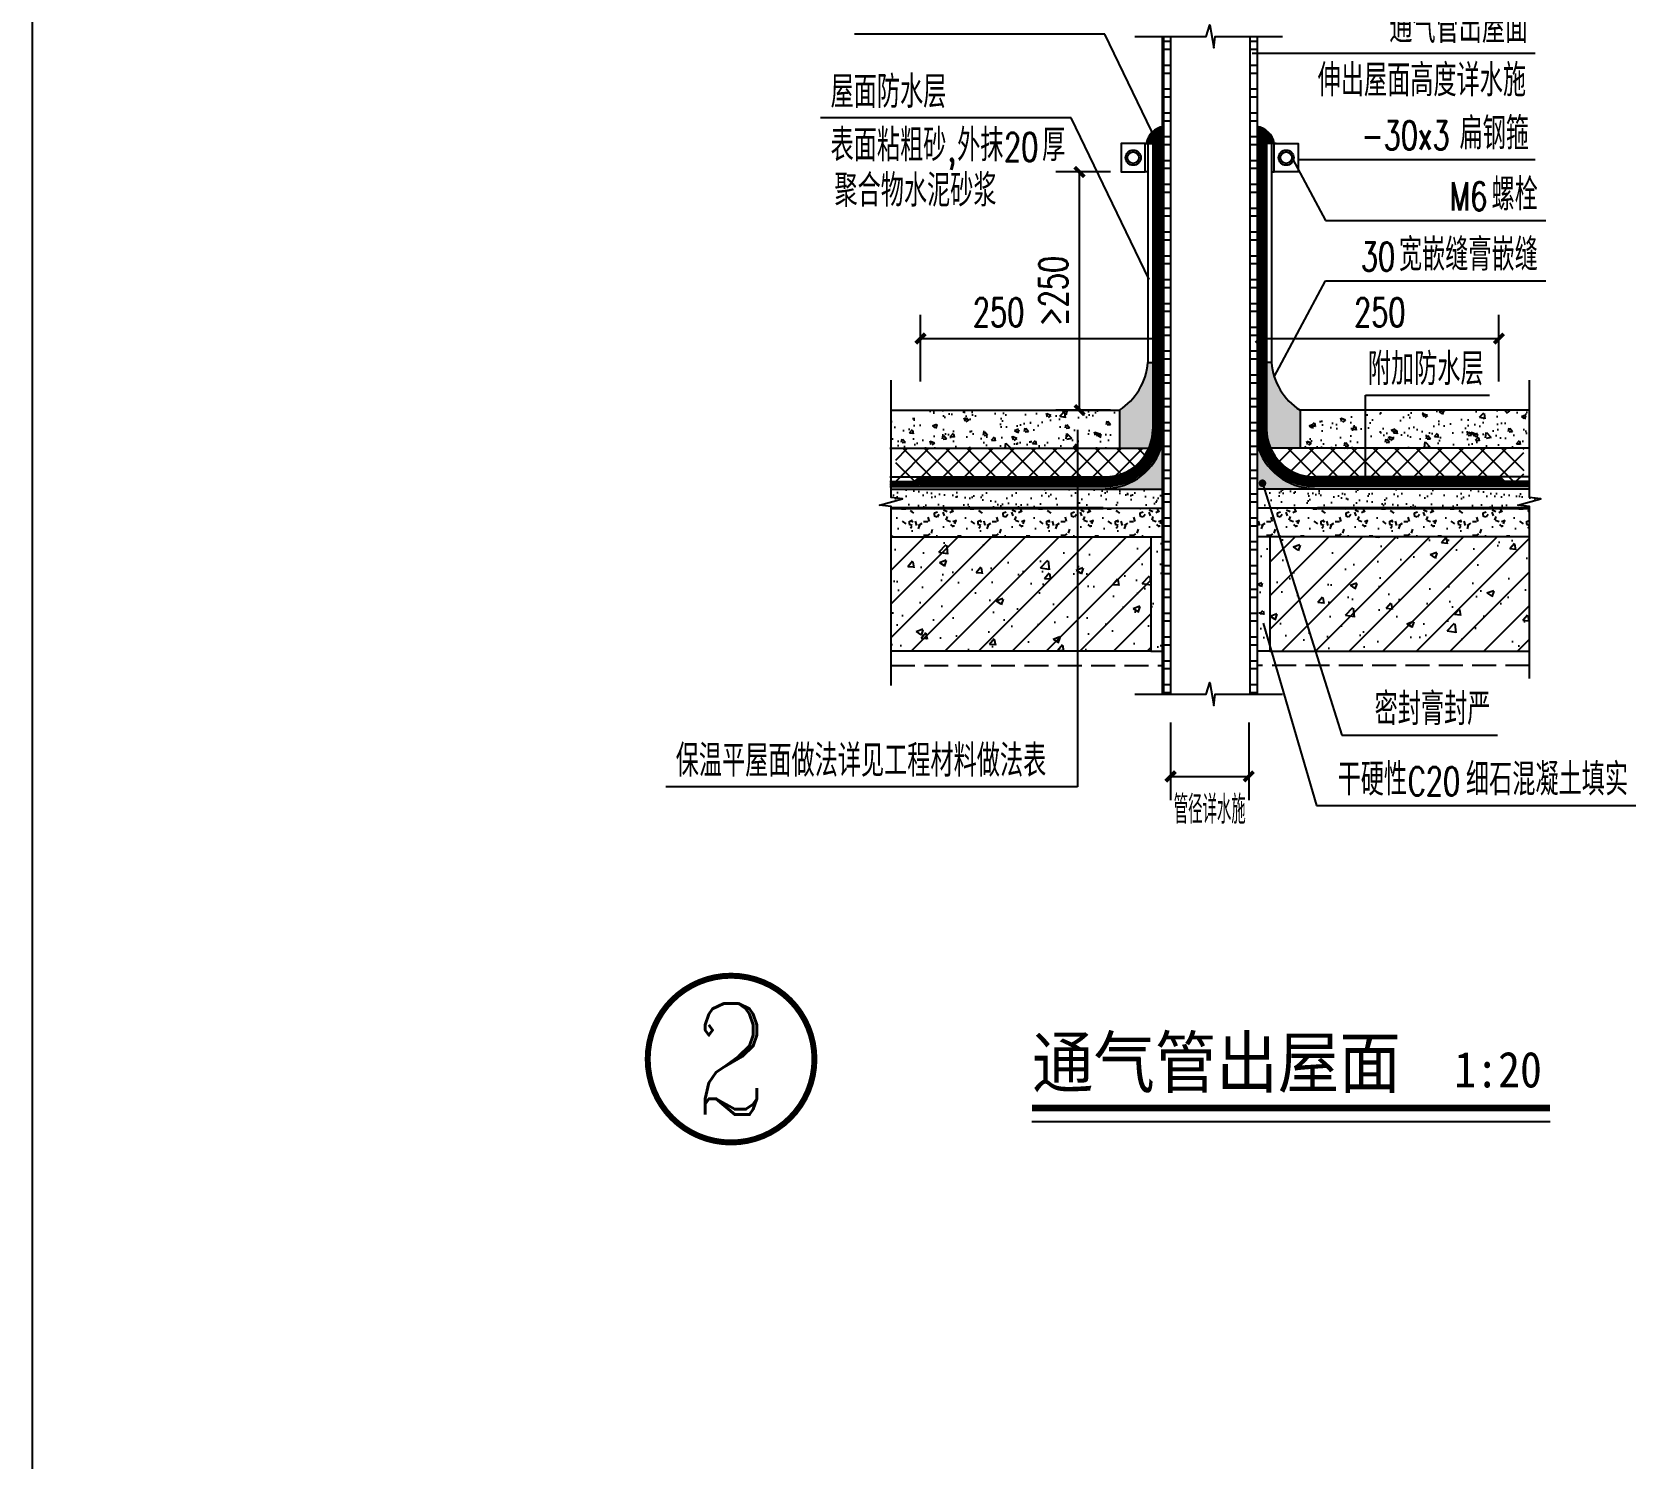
# Model space of a CAD drawing. Extents: x 1738711 to 2346805, y 1189731 to 2516152.
# Drawn here: x 1996807 to 2000174, y 1231110 to 1234105 of the extents above; entities that cross this region are included whole.
import ezdxf
from ezdxf.enums import TextEntityAlignment as Align

# ---------------------------------------------------------------- set-up
doc = ezdxf.new("R2010")
doc.units = 0
doc.header["$LTSCALE"] = 1000
doc.header["$MEASUREMENT"] = 0
doc.linetypes.add('DASH', pattern=[0.35, 0.25, -0.1])
for name, color, linetype in [('0000填充', 251, 'Continuous'), ('3', 3, 'Continuous'), ('4', 4, 'Continuous'), ('8', 8, 'Continuous'), ('AD-SIGN', 195, 'Continuous'), ('AE-BRIC', 40, 'Continuous'), ('AXIS', 3, 'Continuous'), ('DIM_LEAD', 3, 'Continuous'), ('DIM_SYMB', 3, 'Continuous'), ('PUB_DIM', 3, 'Continuous'), ('PUB_TEXT', 7, 'Continuous'), ('WALL', 40, 'Continuous'), ('WINDOW', 144, 'Continuous'), ('保温', 6, 'Continuous')]:
    doc.layers.add(name, color=color, linetype=linetype)
doc.layers.add('AE-ELVE-3', color=252, linetype='Continuous', lineweight=40)
doc.styles.add('_TCH_DIM', font='SIMPLEX', dxfattribs={"bigfont": 'GBCBIG'})
doc.styles.add('_TCH_DIM_T3', font='SIMPLEX', dxfattribs={"width": 0.7058823529411765, "bigfont": 'GBCBIG'})
doc.styles.add('_TCH_LABEL', font='COMPLEX', dxfattribs={"bigfont": 'GBCBIG'})
doc.styles.add('黑体', font='simhei_0.ttf', dxfattribs={"width": 0.9})
doc.dimstyles.new('_TCH_ARCH&&10', dxfattribs={"dimtxt": 29.75, "dimasz": 10, "dimexe": 25, "dimexo": 30, "dimgap": 12.625, "dimtad": 1, "dimdec": 0, "dimzin": 0, "dimdsep": 46, "dimtxsty": '_TCH_DIM_T3', "dimblk": 'ARCHTICK', "dimcen": 0.09, "dimclrt": 7, "dimazin": 2, "dimtfac": 1, "dimtdec": 0, "dimtix": 1, "dimtmove": 2, "dimatfit": 3, "dimfxl": 50, "dimtolj": 1, "dimtzin": 0, "dimarcsym": 0})
pattern_1 = [(49.99999999999999, (-149609.5266947625, -96493.36638304242), (43.0356109560452, -3.765128098955707), [4.5, -49.5]), (355, (-149609.5266947625, -96493.36638304242), (-8.32508001678, 45.13152802200071), [3.6, -39.59999999999999]), (100.4513999999999, (-149605.9403939624, -96493.68014344247), (34.7105629028413, 41.36637252365722), [3.824411400000001, -42.06852671999999]), (46.18420000000001, (-149609.5266947625, -96481.36638304242), (64.03446291753866, -9.931140859741085), [6.75, -74.25]), (96.6355999999996, (-149604.1904900623, -96482.19398146251), (56.0797623329222, 58.44707225402651), [5.73661727999999, -63.10277999999992]), (351.1842, (-149609.5266947625, -96481.36638304242), (56.07971670801763, 58.44711605551947), [5.4, -59.40000000000001]), (21, (-149603.5266947625, -96484.36638304242), (35.8144231271077, -24.15713343992033), [4.5, -49.5]), (326.0000000000001, (-149603.5266947625, -96484.36638304242), (14.5989199152949, 43.50900270281118), [3.6, -39.59999999999999]), (71.4514, (-149600.5421607825, -96486.37947940244), (50.4133577148894, 19.35182980259714), [3.824411400000001, -42.06852671999999]), (37.50000000000001, (-149609.5266947625, -96493.36638304242), (0.7295913190374401, 19.97363122987869), [0, -39.12, 0, -40.2, 0, -39.75]), (7.499999999999999, (-149609.5266947625, -96493.36638304242), (15.78417224652892, 23.66470271294162), [0, -22.92, 0, -38.22, 0, -15.15]), (327.5, (-149622.9066947624, -96493.36638304242), (32.02934617034455, -1.353292304062788), [0, -15, 0, -46.8, 0, -62.09999999999999]), (317.5, (-149628.9066947624, -96493.36638304242), (34.99117016054318, 6.006298939939058), [0, -19.5, 0, -31.08, 0, -44.09999999999999])]
pattern_2 = [(142.5, (134077.5529179436, -69512.20842692163), (0.6299335810960814, 19.26823769013158), [0, -15.2, 0, -17, 0, -16.25]), (172.5, (134077.5529179436, -69512.20842692163), (-17.69776705267727, 28.22146065229741), [0, -8.2, 0, -13.7, 0, -5.25]), (212.5, (134089.8529179443, -69512.20842692163), (-31.14141861751495, 0.05659053536964305), [0, -4.999999999999985, 0, -17.99999999999994, 0, -23.49999999999994]), (222.5, (134089.8529179443, -69512.20842692163), (-30.06126604572293, 8.77675564934249), [0, -2.5, 0, -11.8, 0, -13.5])]
pattern_3 = [(130, (150731.0238069065, -96493.36638304242), (-43.0356109560452, -3.765128098955707), [4.5, -49.5]), (185, (150731.0238069065, -96493.36638304242), (8.32508001678, 45.13152802200071), [3.6, -39.59999999999999]), (79.54860000000009, (150727.4375061069, -96493.68014344247), (-34.7105629028413, 41.36637252365722), [3.824411400000001, -42.06852671999999]), (133.8158, (150731.0238069065, -96481.36638304242), (-64.03446291753866, -9.931140859741085), [6.75, -74.25]), (83.3644000000001, (150725.6876022064, -96482.19398146251), (-56.0797623329222, 58.44707225402651), [5.736617279999999, -63.10277999999999]), (188.8158, (150731.0238069065, -96481.36638304242), (-56.07971670801763, 58.44711605551947), [5.399999999999985, -59.39999999999988]), (159, (150725.0238069065, -96484.36638304242), (-35.8144231271077, -24.15713343992033), [4.5, -49.5]), (214, (150725.0238069065, -96484.36638304242), (-14.5989199152949, 43.50900270281118), [3.6, -39.59999999999999]), (108.5485999999999, (150722.039272926, -96486.37947940244), (-50.4133577148894, 19.35182980259714), [3.8244114, -42.06852671999998]), (142.5, (150731.0238069065, -96493.36638304242), (-0.7295913190374401, 19.97363122987869), [0, -39.12, 0, -40.2, 0, -39.75]), (172.5, (150731.0238069065, -96493.36638304242), (-15.78417224652892, 23.66470271294162), [0, -22.92, 0, -38.22, 0, -15.15]), (212.5, (150744.4038069064, -96493.36638304242), (-32.02934617034455, -1.353292304062788), [0, -14.99999999999997, 0, -46.79999999999988, 0, -62.09999999999987]), (222.5, (150750.4038069064, -96493.36638304242), (-34.99117016054318, 6.006298939939058), [0, -19.5, 0, -31.08, 0, -44.09999999999999])]
pattern_4 = [(135, (134083.5529179436, -69512.20842692163), (11.22532015133644, 11.22532015133644), []), (45.00000000000001, (134083.5529179436, -69512.20842692163), (11.22532015133644, -11.22532015133644), [])]

# ---------------------------------------------------------------- blocks, each defined once
blk = doc.blocks.new('_ArchTick')
at = {"color": 0, "linetype": 'ByBlock', "const_width": 0.4}
blk.add_lwpolyline([(-0.5, -0.5), (0.5, 0.5)], dxfattribs=at)
blk = doc.blocks.new('*D3979')
at = {"layer": 'Defpoints', "color": 0, "transparency": 16777216}
for p in [(519.0689665800892, 371.2814093405614), (601.2151246131398, 371.2814093405614), (601.2151246131398, 284.8509210844622)]:
    blk.add_point(p, dxfattribs=at)
at = {"layer": 'PUB_DIM', "color": 0, "lineweight": -2, "transparency": 16777216}
for p, q in [((519.0689665800892, 341.2814093405614), (519.0689665800892, 259.8509210844622)), ((601.2151246131398, 341.2814093405614), (601.2151246131398, 259.8509210844622)), ((519.0689665800892, 284.8509210844622), (601.2151246131398, 284.8509210844622))]:
    blk.add_line(p, q, dxfattribs=at)
at = {"layer": 'PUB_DIM', "color": 0, "lineweight": -2, "transparency": 16777216, "xscale": 10, "yscale": 10, "zscale": 10, "rotation": 180}
blk.add_blockref('_ArchTick', (519.0689665800892, 284.8509210844622), dxfattribs=at)
at = {"layer": 'PUB_DIM', "color": 0, "lineweight": -2, "transparency": 16777216, "xscale": 10, "yscale": 10, "zscale": 10}
blk.add_blockref('_ArchTick', (601.2151246131398, 284.8509210844622), dxfattribs=at)
at = {"layer": 'PUB_DIM', "color": 7, "transparency": 16777216, "insert": (560.1420455966145, 250.0614622788266), "char_height": 29.75, "attachment_point": 5, "style": '_TCH_DIM_T3'}
blk.add_mtext('\\A1;管径详水施', dxfattribs=at)
blk = doc.blocks.new('*D3980')
at = {"layer": 'Defpoints', "color": 0, "transparency": 16777216}
for p in [(506.5689665800892, 744.3766481714555), (256.5689665800892, 669.1508407301735), (506.5689665800892, 669.1508407301733)]:
    blk.add_point(p, dxfattribs=at)
at = {"layer": 'PUB_DIM', "color": 0, "lineweight": -2, "transparency": 16777216}
for p, q in [((256.5689665800892, 699.1508407301735), (256.5689665800892, 769.3766481714555)), ((506.5689665800892, 699.1508407301733), (506.5689665800892, 769.3766481714555)), ((256.5689665800892, 744.3766481714555), (506.5689665800892, 744.3766481714555))]:
    blk.add_line(p, q, dxfattribs=at)
at = {"layer": 'PUB_DIM', "color": 0, "lineweight": -2, "transparency": 16777216, "xscale": 10, "yscale": 10, "zscale": 10, "rotation": 180}
blk.add_blockref('_ArchTick', (256.5689665800892, 744.3766481714555), dxfattribs=at)
at = {"layer": 'PUB_DIM', "color": 0, "lineweight": -2, "transparency": 16777216, "xscale": 10, "yscale": 10, "zscale": 10}
blk.add_blockref('_ArchTick', (506.5689665800892, 744.3766481714555), dxfattribs=at)
at = {"layer": 'PUB_DIM', "color": 7, "transparency": 16777216, "insert": (338.5784775700276, 771.8766481714555), "char_height": 29.75, "attachment_point": 5, "style": '_TCH_DIM_T3'}
blk.add_mtext('\\A1;250', dxfattribs=at)
blk = doc.blocks.new('*D3981')
at = {"layer": 'Defpoints', "color": 0, "transparency": 16777216}
for p in [(863.7151246131398, 744.3766481714554), (613.7151246131399, 669.1508407301732), (863.7151246131398, 669.1508407301735)]:
    blk.add_point(p, dxfattribs=at)
at = {"layer": 'PUB_DIM', "color": 0, "lineweight": -2, "transparency": 16777216}
for p, q in [((613.7151246131399, 699.1508407301732), (613.7151246131399, 769.3766481714554)), ((863.7151246131398, 699.1508407301735), (863.7151246131398, 769.3766481714554)), ((613.7151246131399, 744.3766481714554), (863.7151246131398, 744.3766481714554))]:
    blk.add_line(p, q, dxfattribs=at)
at = {"layer": 'PUB_DIM', "color": 0, "lineweight": -2, "transparency": 16777216, "xscale": 10, "yscale": 10, "zscale": 10, "rotation": 180}
blk.add_blockref('_ArchTick', (613.7151246131399, 744.3766481714554), dxfattribs=at)
at = {"layer": 'PUB_DIM', "color": 0, "lineweight": -2, "transparency": 16777216, "xscale": 10, "yscale": 10, "zscale": 10}
blk.add_blockref('_ArchTick', (863.7151246131398, 744.3766481714554), dxfattribs=at)
at = {"layer": 'PUB_DIM', "color": 7, "transparency": 16777216, "insert": (738.7151246131398, 771.8766481714554), "char_height": 29.75, "attachment_point": 5, "style": '_TCH_DIM_T3'}
blk.add_mtext('\\A1;250', dxfattribs=at)
blk = doc.blocks.new('*D3982')
at = {"layer": 'Defpoints', "color": 0, "transparency": 16777216}
for p in [(423.5513248691332, 919.1508407301735), (486.1321446009279, 919.1508407301735), (486.1321446009278, 669.1508407303952)]:
    blk.add_point(p, dxfattribs=at)
at = {"layer": 'PUB_DIM', "color": 0, "lineweight": -2, "transparency": 16777216}
for p, q in [((456.1321446009279, 919.1508407301735), (398.5513248691332, 919.1508407301735)), ((423.5513248691332, 669.1508407303952), (423.5513248691332, 919.1508407301735)), ((456.1321446009278, 669.1508407303952), (398.5513248691332, 669.1508407303952))]:
    blk.add_line(p, q, dxfattribs=at)
at = {"layer": 'PUB_DIM', "color": 0, "lineweight": -2, "transparency": 16777216, "xscale": 10, "yscale": 10, "zscale": 10}
for p, rotation in [((423.5513248691332, 919.1508407301735), 90), ((423.5513248691332, 669.1508407303952), 270)]:
    blk.add_blockref('_ArchTick', p, dxfattribs=dict(at, rotation=rotation))
at = {"layer": 'PUB_DIM', "color": 7, "transparency": 16777216, "insert": (396.0513248691331, 794.1508407302845), "char_height": 29.75, "attachment_point": 5, "rotation": 90, "style": '_TCH_DIM_T3'}
blk.add_mtext('\\A1;≥250', dxfattribs=at)
blk = doc.blocks.new('A$C76D35E1D')
at = {"layer": '0000填充'}
h = blk.add_hatch(dxfattribs=at)
h.set_pattern_fill('金属', color=256, scale=10, angle=135, style=0)
h.set_pattern_definition([(7.016477563892661e-15, (134077.5529179436, -68240.63998758781), (4.474719206282174e-15, -25), []), (7.016477563892661e-15, (134085.8862512626, -68232.30665426841), (4.474719206282174e-15, -25), [])])
h.paths.add_polyline_path([(511.5689665800892, 1061.281409340561), (519.0689665800892, 1061.281409340561), (519.0689665800892, 371.2814093405614), (511.5689665800892, 371.2814093405614)])
h = blk.add_hatch(dxfattribs=at)
h.set_pattern_fill('金属', color=256, scale=10, angle=135, style=0)
h.set_pattern_definition([(180, (-132956.0558057996, -68240.63998758781), (-4.474719206282174e-15, -25), []), (180, (-132964.3891391191, -68232.30665426841), (-4.474719206282174e-15, -25), [])])
h.paths.add_polyline_path([(609.9281455636956, 1061.281409340561), (602.4281455636956, 1061.281409340561), (602.4281455636956, 371.2814093405614), (609.9281455636956, 371.2814093405614)])
for points in [[(493.5689665800892, 949.1508407301735, -0.3101345876435715), (511.5689665800892, 966.8078354210593), (511.5689665800892, 949.1508407301735)], [(627.9281455636956, 949.1508407301735, 0.3101345876435715), (609.9281455636956, 966.8078354210593), (609.9281455636956, 949.1508407301735)], [(510.3559456295334, 633.5303413783602), (510.3559456295334, 586.2780289298389), (450.3559456295334, 586.2780289298389), (450.3559456295334, 587.1508407301735, 0.3414381499080387)], [(669.9281455636956, 586.2780289298389), (669.9281455636956, 587.1508407301735, -0.3414381499080386), (609.9281455636956, 633.5303413783602), (609.9281455636956, 586.2780289298389)]]:
    blk.add_hatch(color=256, dxfattribs=at).paths.add_polyline_path(points)
h = blk.add_hatch(color=256, dxfattribs=at)
edge = h.paths.add_edge_path()
edge.add_line((500.3559456295334, 698.6718014766229), (494.0918309316039, 710.6250044077169))
edge.add_arc((429.7342635730347, 724.5238499664663), 65.84128176287838, 347.8133988594915, 355.31914539594)
edge.add_line((495.3559456295334, 719.1508407300571), (500.3559456295334, 719.1508407300571))
edge.add_line((500.3559456295334, 719.1508407300571), (500.3559456295334, 698.6718014766229))
edge = h.paths.add_edge_path()
edge.add_arc((450.3559456295379, 649.1508407301723), 49.99999999999531, 336.42182152179737, 356.3889948663439, ccw=False)
edge.add_line((496.1817025790917, 629.1508407301735), (465.3559456295334, 629.1508407301735))
edge.add_line((465.3559456295334, 629.1508407301735), (465.3559456295334, 669.1508407301735))
edge.add_arc((429.7342635726145, 724.5238499638868), 65.84128176274456, 302.7533415381311, 347.8133988617628)
edge.add_line((494.0918309316039, 710.6250044077169), (500.3559456295334, 698.6718014766229))
edge.add_line((500.3559456295334, 698.6718014766229), (500.2566781034259, 646.0017299717207))
h = blk.add_hatch(color=256, dxfattribs=at)
edge = h.paths.add_edge_path()
edge.add_line((619.9281455636956, 698.6718014766229), (626.192260261625, 710.6250044077169))
edge.add_arc((690.5498276201943, 724.5238499664663), 65.84128176287838, 184.68085460406, 192.1866011405085, ccw=False)
edge.add_line((624.9281455636956, 719.1508407300571), (619.9281455636956, 719.1508407300571))
edge.add_line((619.9281455636956, 719.1508407300571), (619.9281455636956, 698.6718014766229))
edge = h.paths.add_edge_path()
edge.add_arc((669.928145563691, 649.1508407301723), 49.99999999999531, 183.6110051336561, 203.5781784782027)
edge.add_line((624.1023886141372, 629.1508407301735), (654.9281455636956, 629.1508407301735))
edge.add_line((654.9281455636956, 629.1508407301735), (654.9281455636956, 669.1508407301735))
edge.add_arc((690.5498276206145, 724.5238499638868), 65.84128176274456, 192.1866011382372, 237.246658461869, ccw=False)
edge.add_line((626.192260261625, 710.6250044077169), (619.9281455636956, 698.6718014766229))
edge.add_line((619.9281455636956, 698.6718014766229), (620.0274130898031, 646.0017299717207))
h = blk.add_hatch(dxfattribs=at)
h.set_pattern_fill('混凝土', color=256, scale=6, style=0)
h.set_pattern_definition(pattern_1)
edge = h.paths.add_edge_path()
edge.add_line((460.3559456295334, 669.1508407301735), (460.3559456295334, 629.1508407301735))
edge.add_line((460.3559456295334, 629.1508407301735), (224.5508077312261, 629.1508407301735))
edge.add_line((224.5508077312261, 629.1508407301735), (224.5508077312261, 669.1508407301735))
edge.add_line((224.5508077312261, 669.1508407301735), (455.3559456295334, 669.1508407301735))
edge.add_arc((455.3559456295334, 719.1508407301735), 50, 269.9999999999999, 276.2699922985236)
edge.add_arc((424.7342635728419, 724.5238499642583), 65.84128176299009, 302.7533415377692, 303.23131274226023, ccw=False)
h = blk.add_hatch(dxfattribs=at)
h.set_pattern_fill('混凝土', color=256, scale=6, style=0)
h.set_pattern_definition(pattern_3)
edge = h.paths.add_edge_path()
edge.add_line((460.3559456295334, 669.1508407301735), (460.3559456295334, 629.1508407301735))
edge.add_line((460.3559456295334, 629.1508407301735), (224.5508077312261, 629.1508407301735))
edge.add_line((224.5508077312261, 629.1508407301735), (224.5508077312261, 669.1508407301735))
edge.add_line((224.5508077312261, 669.1508407301735), (455.3559456295334, 669.1508407301735))
edge.add_arc((455.3559456295334, 719.1508407301735), 50, 269.9999999999999, 276.2699922985236)
edge.add_arc((424.7342635728419, 724.5238499642583), 65.84128176299009, 302.7533415377692, 303.23131274226023, ccw=False)
h = blk.add_hatch(dxfattribs=at)
h.set_pattern_fill('混凝土', color=256, scale=6, style=0)
h.set_pattern_definition(pattern_1)
edge = h.paths.add_edge_path()
edge.add_line((659.9281455636956, 669.1508407301735), (659.9281455636956, 629.1508407301735))
edge.add_line((659.9281455636956, 629.1508407301735), (895.7332834620029, 629.1508407301735))
edge.add_line((895.7332834620029, 629.1508407301735), (895.7332834620029, 669.1508407301735))
edge.add_line((895.7332834620029, 669.1508407301735), (664.9281455636956, 669.1508407301735))
edge.add_arc((664.9281455636956, 719.1508407301735), 50, 263.73000770147644, 270.00000000000006, ccw=False)
edge.add_arc((695.5498276203871, 724.5238499642583), 65.84128176299009, 236.7686872577398, 237.2466584622308)
h = blk.add_hatch(dxfattribs=at)
h.set_pattern_fill('混凝土', color=256, scale=6, style=0)
h.set_pattern_definition(pattern_3)
edge = h.paths.add_edge_path()
edge.add_line((659.9281455636956, 669.1508407301735), (659.9281455636956, 629.1508407301735))
edge.add_line((659.9281455636956, 629.1508407301735), (895.7332834620029, 629.1508407301735))
edge.add_line((895.7332834620029, 629.1508407301735), (895.7332834620029, 669.1508407301735))
edge.add_line((895.7332834620029, 669.1508407301735), (664.9281455636956, 669.1508407301735))
edge.add_arc((664.9281455636956, 719.1508407301735), 50, 263.73000770147644, 270.00000000000006, ccw=False)
edge.add_arc((695.5498276203871, 724.5238499642583), 65.84128176299009, 236.7686872577398, 237.2466584622308)
h = blk.add_hatch(dxfattribs=at)
h.set_pattern_fill('ANSI37', color=256, scale=10, style=0)
h.set_pattern_definition(pattern_4)
edge = h.paths.add_edge_path()
edge.add_arc((450.3559456295334, 649.1508407301735), 49.99999999999999, 270, 336.421821521798, ccw=False)
edge.add_line((450.3559456295334, 599.1508407301735), (261.3559456295334, 599.1508407301735))
edge.add_line((261.3559456295334, 599.1508407301735), (256.3559456295334, 594.1508407301735))
edge.add_line((256.3559456295334, 594.1508407301735), (230.5508077312261, 594.1508407301735))
edge.add_line((230.5508077312261, 594.1508407301735), (230.5508077312261, 629.1508407301735))
edge.add_line((230.5508077312261, 629.1508407301735), (496.1817025790917, 629.1508407301734))
h = blk.add_hatch(dxfattribs=at)
h.set_pattern_fill('ANSI37', color=256, scale=10, style=0)
h.set_pattern_definition(pattern_4)
edge = h.paths.add_edge_path()
edge.add_arc((669.9281455636956, 649.1508407301735), 49.99999999999999, 203.578178478202, 270)
edge.add_line((669.9281455636956, 599.1508407301735), (858.9281455636956, 599.1508407301735))
edge.add_line((858.9281455636956, 599.1508407301735), (863.9281455636956, 594.1508407301735))
edge.add_line((863.9281455636956, 594.1508407301735), (889.7332834620029, 594.1508407301735))
edge.add_line((889.7332834620029, 594.1508407301735), (889.7332834620029, 629.1508407301735))
edge.add_line((889.7332834620029, 629.1508407301735), (624.1023886141372, 629.1508407301734))
h = blk.add_hatch(dxfattribs=at)
h.set_pattern_fill('粉刷', color=256, scale=5, style=0)
h.set_pattern_definition(pattern_2)
h.paths.add_polyline_path([(511.5689665800892, 586.2780289298388), (225.7638286817819, 586.2780289298389), (225.7638286817819, 577.5650090730051), (213.6897558532655, 576.124961806112), (237.8379015102983, 569.6544856786495), (225.7638286817819, 568.2144384118728), (225.7638286817819, 566.2780289298389), (511.5689665800892, 566.2780289298389)])
h = blk.add_hatch(dxfattribs=at)
h.set_pattern_fill('粉刷', color=256, scale=5, style=0)
h.set_pattern_definition(pattern_2)
h.paths.add_polyline_path([(609.9281455636956, 586.2780289298388), (895.7332834620029, 586.2780289298389), (895.7332834620029, 577.5650090730051), (907.8073562905192, 576.124961806112), (883.6592106334865, 569.6544856786495), (895.7332834620029, 568.2144384118728), (895.7332834620029, 566.2780289298389), (609.9281455636956, 566.2780289298389)])
h = blk.add_hatch(dxfattribs=at)
h.set_pattern_fill('加气混凝土', color=256, scale=6, style=0)
h.set_pattern_definition([(0, (-155425.8278806801, -96503.19919484283), (36, 72), [0, -72]), (0, (-155467.9478806802, -96512.9191948428), (36, 72), [0, -72]), (0, (-155444.5478806798, -96513.63919484278), (36, 72), [0, -72]), (0, (-155418.9878806798, -96492.39919484279), (36, 72), [0, -72]), (0, (-155448.8678806801, -96517.23919484275), (36, 72), [0, -72]), (0, (-155411.7878806801, -96447.0391948428), (36, 72), [0, -72]), (0, (-155433.74788068, -96452.79919484281), (36, 72), [0, -72]), (0, (-155422.22788068, -96461.79919484281), (36, 72), [0, -72]), (0, (-155480.9078806802, -96463.23919484275), (36, 72), [0, -72]), (0, (-155445.6278806799, -96466.47919484286), (36, 72), [0, -72]), (0, (-155459.3078806801, -96484.83919484285), (36, 72), [0, -72]), (0, (-155458.5878806799, -96511.83919484285), (36, 72), [0, -72]), (0, (-155431.5878806799, -96514.71919484285), (36, 72), [0, -72]), (0, (-155411.7878806801, -96483.0391948428), (36, 72), [0, -72]), (0, (-155479.1078806799, -96494.19919484283), (36, 72), [0, -72]), (0, (-155472.9878806798, -96481.95919484284), (36, 72), [0, -72]), (0, (-155444.9078806802, -96486.99919484276), (36, 72), [0, -72]), (0, (-155454.9878806798, -96497.43919484282), (36, 72), [0, -72]), (0, (-155460.74788068, -96473.67919484281), (36, 72), [0, -72]), (0, (-155451.74788068, -96446.67919484281), (36, 72), [0, -72]), (0, (-155476.22788068, -96509.31919484283), (36, 72), [0, -72]), (0, (-155436.6278806799, -96461.43919484282), (36, 72), [0, -72]), (0, (-155470.1078806799, -96460.35919484287), (36, 72), [0, -72]), (0, (-155475.8678806801, -96450.99919484276), (36, 72), [0, -72]), (130.601294, (-155416.2107377201, -96469.5820521228), (-179.9999980117182, 216.000000944372), [3.16098648, -1324.45332]), (18.4349488, (-155421.3535947599, -96468.21062348282), (179.9999993361684, 71.99999946878668), [3.2526288, -452.115348]), (90, (-155421.3535947599, -96471.29633756285), (36.00000000000001, 72), [3.08571408, -140.914278]), (161.565051, (-155418.26788068, -96472.32490940276), (-180.0000009063129, 71.99999463268935), [3.2526288, -452.115348]), (53.1301023, (-155418.26788068, -96472.32490940276), (36.00000006805442, 71.99999996597279), [3.4285716, -356.57142]), (135, (-155415.5250233999, -96509.01061724278), (-36.00000435193717, 71.99999512742416), [2.9092392, -200.737512]), (45, (-155419.6393093201, -96509.01061724278), (35.99999976988524, 71.9999997094761), [2.9092392, -200.737512]), (135, (-155417.5821663598, -96511.06776524277), (-36.00000435193717, 71.99999512742416), [2.9092392, -200.737512]), (45, (-155417.5821663598, -96511.06776524277), (35.99999976988524, 71.9999997094761), [2.9092392, -200.737512]), (116.565051, (-155450.1535918801, -96460.66776596277), (-6.263158407904257e-06, 143.9999960824225), [3.83325912, -76.66518]), (180, (-155451.8678758801, -96457.2391950828), (-35.99999999999999, 72), [4.11428592, -67.88571]), (63.43494880000001, (-155457.69644868, -96460.66776596277), (3.259374423691952e-07, 143.9999993023603), [3.83325912, -76.66518]), (116.565051, (-155455.98216468, -96464.09633756278), (-6.263158407904257e-06, 143.9999960824225), [3.83325912, -76.66518]), (0, (-155455.98216468, -96464.09633756278), (36, 72), [4.11428592, -67.88571]), (63.43494880000001, (-155451.8678758801, -96464.09633756278), (3.259374423691952e-07, 143.9999993023603), [3.83325912, -76.66518]), (107.102728, (-155423.0678809201, -96485.0106196428), (-107.9999958710945, 360.0000005808172), [4.66336152, -1953.9483]), (143.972626, (-155424.4393095598, -96480.55348052282), (-683.9999913285708, 503.9999994295601), [4.66336152, -974.6424000000001]), (180, (-155428.2107379599, -96477.81062324275), (-35.99999999999999, 72), [4.45714272, -67.542852]), (36.02737329999999, (-155436.4393090801, -96480.55348052282), (683.9999949451908, 503.9999945666634), [4.66336152, -974.6424000000001]), (71.5650511, (-155437.8107377198, -96484.66776284284), (108.0000005544394, 359.9999993801748), [4.33683792, -451.0311360000001]), (107.102728, (-155436.4393090801, -96489.12490844284), (-107.9999958710945, 360.0000005808172), [4.66336152, -1953.9483]), (143.972626, (-155432.6678806799, -96491.8677628428), (-683.9999913285708, 503.9999994295601), [4.66336152, -974.6424000000001]), (0, (-155432.6678806799, -96491.8677628428), (36, 72), [4.45714272, -67.542852]), (36.02737329999999, (-155428.2107379599, -96491.8677628428), (683.9999949451908, 503.9999945666634), [4.66336152, -974.6424000000001]), (71.5650511, (-155424.4393095598, -96489.12490844284), (108.0000005544394, 359.9999993801748), [4.33683792, -451.0311360000001]), (150.255118, (-155422.3821665999, -96451.41062372283), (-108.0000002556164, 71.99999910780234), [2.7642024, -577.7183520000001]), (90, (-155424.7821663599, -96452.78205164277), (36.00000000000001, 72), [2.74285728, -141.25713]), (29.7448813, (-155424.7821663599, -96452.78205164277), (108.0000000636022, 71.99999966373855), [2.7642024, -577.7183520000001]), (116.565051, (-155439.1821663599, -96502.49633804278), (-6.263158407904257e-06, 143.9999960824225), [3.83325912, -76.66518]), (168.690067, (-155440.8964518001, -96499.06776284287), (-324.0000002403719, 71.99999819329307), [3.49647048, -730.76226]), (41.18592510000001, (-155447.0678806799, -96500.78204684285), (899.9999945470389, 791.9999930746101), [3.64462128, -1527.09624]), (90, (-155447.0678806799, -96504.21062204277), (36.00000000000001, 72), [3.4285716, -140.57142]), (138.814074, (-155444.3250234001, -96506.61061964277), (-899.9999840028257, 792.0000050443559), [3.64462128, -1527.09624]), (16.6992442, (-155444.3250234001, -96506.61061964277), (1187.999991061967, 359.9999962293678), [3.579534, -1499.8245]), (60.9453959, (-155440.8964518001, -96505.5820492428), (35.99999990446508, 71.99999936312457), [3.52993032, -1479.04074]), (109.983106, (-155469.3535942798, -96472.32490940276), (-180.0000006779917, 503.9999986662025), [4.013040239999984, -1681.463699999996]), (155.556045, (-155470.7250214801, -96468.55348028278), (-468.0000017839269, 215.9999955123559), [4.14275832, -1735.81578]), (24.4439547, (-155478.26787828, -96468.55348028278), (468.0000002334573, 215.9999989610882), [4.14275832, -1735.81578]), (70.01689340000001, (-155479.6393054798, -96472.32490940276), (180.0000005426571, 503.9999987496869), [4.01304024, -1681.4637]), (109.983106, (-155478.26787828, -96476.09633780282), (-180.0000006779917, 503.9999986662025), [4.013040239999984, -1681.463699999996]), (160.016893, (-155474.4964462798, -96477.4677664428), (-180.0000001057956, 71.99999672000092), [4.01304024, -838.7253000000001]), (19.9831065, (-155474.4964462798, -96477.4677664428), (179.999999011729, 71.99999988576334), [4.01304024, -838.7253000000001]), (70.01689340000001, (-155470.7250214801, -96476.09633780282), (180.0000005426571, 503.9999987496869), [4.01304024, -1681.4637]), (122.005383, (-155442.6107379599, -96478.83919508278), (-36.0000048313764, 71.99999632449433), [3.23450784, -676.0120800000001]), (18.4349488, (-155447.41073748, -96477.12490892282), (179.9999993361684, 71.99999946878668), [3.2526288, -452.115348]), (90, (-155447.41073748, -96480.21062372276), (36.00000000000001, 72), [3.08571408, -140.914278]), (161.565051, (-155444.3250234001, -96481.23919484275), (-180.0000009063129, 71.99999463268935), [3.2526288, -452.115348]), (54.46232220000002, (-155444.3250234001, -96481.23919484275), (251.9999996348711, 359.9999994607278), [2.9493684, -1235.78538]), (116.565051, (-155463.5250214799, -96496.3249084428), (-6.263158407904257e-06, 143.9999960824225), [3.83325912, -76.66518]), (180, (-155465.2393054799, -96492.89633324277), (-35.99999999999999, 72), [3.7714284, -68.228568]), (59.0362434, (-155471.0678782798, -96496.3249084428), (36.00000011718377, 71.9999996505333), [3.99836736, -835.6586399999999]), (120.963756, (-155469.0107374801, -96499.75347644277), (-36.00000491975572, 71.99999669359197), [3.99836736, -835.6586399999999]), (0, (-155469.0107374801, -96499.75347644277), (36, 72), [3.7714284, -68.228568]), (63.43494880000001, (-155465.2393054799, -96499.75347644277), (3.259374423691952e-07, 143.9999993023603), [3.83325912, -76.66518])])
h.paths.add_polyline_path([(895.7332834620029, 566.2780289297225), (609.9281455636956, 566.2780289298389), (609.9281455636956, 536.2780289298389), (623.3085345751606, 536.2780289298389), (895.7332834620029, 536.2780289298389)])
h.paths.add_polyline_path([(511.5689665800892, 566.2780289298389), (225.7638286817819, 566.2780289298389), (225.7638286817819, 536.2780289298389), (498.1885775686242, 536.2780289298389), (511.5689665800892, 536.2780289298389)])
h = blk.add_hatch(dxfattribs=at)
h.set_pattern_fill('钢筋混凝土', color=256, scale=10, style=0)
h.set_pattern_definition([(45, (-28078.42685660394, -20502.46309565089), (-17.67766952966369, 17.67766952966369), []), (49.99999999999999, (-28078.42685660394, -20502.46309565089), (71.72601826007534, -6.275213498259511), [7.5, -82.5]), (355, (-28078.42685660394, -20502.46309565089), (-13.8751333613, 75.21921337000119), [6, -66]), (100.4513999999999, (-28072.44968860364, -20502.9860296509), (57.85093817140216, 68.94395420609536), [6.374018999999999, -70.11421119999999]), (46.18420000000001, (-28078.42685660394, -20482.46309565089), (106.7241048625644, -16.55190143290181), [11.25, -123.75]), (96.63559999999981, (-28069.53318210365, -20483.84242635092), (93.46627055487032, 97.41178709004417), [9.561028799999983, -105.1712999999999]), (351.1842, (-28078.42685660394, -20482.46309565089), (93.46619451336272, 97.41186009253248), [9, -99]), (21, (-28068.42685660394, -20487.46309565089), (59.69070521184616, -40.26188906653388), [7.5, -82.5]), (326.0000000000001, (-28068.42685660394, -20487.46309565089), (24.33153319215817, 72.5150045046853), [6, -66]), (71.4514, (-28063.45263330359, -20490.81825625093), (84.02226285814899, 32.25304967099524), [6.374019, -70.1142112]), (37.50000000000001, (-28078.42685660394, -20502.46309565089), (1.215985531729064, 33.28938538313115), [0, -65.19999999999999, 0, -67, 0, -66.25]), (7.499999999999999, (-28078.42685660394, -20502.46309565089), (26.30695374421486, 39.44117118823603), [0, -38.2, 0, -63.7, 0, -25.25]), (327.5, (-28100.72685660375, -20502.46309565089), (53.3822436172409, -2.255487173437977), [0, -25, 0, -78, 0, -103.5]), (317.5, (-28110.72685660375, -20502.46309565089), (58.31861693423862, 10.01049823323176), [0, -32.5, 0, -51.8, 0, -73.5])])
h.paths.add_polyline_path([(895.7332834620029, 416.2780289298389), (895.7332834620029, 536.2780289298389), (638.4116756781004, 536.2780289298389), (676.0147186270915, 416.2780289298389)])
h.paths.add_polyline_path([(638.4116756781004, 536.2780289298389), (623.3085345751606, 536.2780289298389), (623.3085345751606, 426.3212819563923), (626.9325678176247, 416.2780289298389), (676.0147186270915, 416.2780289298389)])
h.paths.add_polyline_path([(424.2367587154731, 536.2780289298389), (225.7638286817819, 536.2780289298389), (225.7638286817819, 416.2780289298389), (424.2367587154731, 416.2780289298389)])
h.paths.add_polyline_path([(424.2367587154731, 416.2780289298389), (498.1885775686242, 416.2780289298389), (498.1885775686242, 536.2780289298389), (424.2367587154731, 536.2780289298389)])
h.paths.add_polyline_path([(626.9325678176247, 416.2780289298389), (623.3085345751606, 426.3212819563923), (623.3085345751606, 416.2780289298389)], flags=17)
h = blk.add_hatch(dxfattribs=at)
h.set_pattern_fill('混凝土', color=256, scale=6, style=0)
h.set_pattern_definition([(49.99999999999999, (-132956.0558057996, -69512.20842692163), (43.0356109560452, -3.765128098955707), [4.5, -49.5]), (355, (-132956.0558057996, -69512.20842692163), (-8.32508001678, 45.13152802200071), [3.6, -39.59999999999999]), (100.4513999999999, (-132952.4695049995, -69512.52218732168), (34.7105629028413, 41.36637252365722), [3.824411399999998, -42.06852671999997]), (46.18420000000001, (-132956.0558057996, -69500.20842692163), (64.03446291753866, -9.931140859741085), [6.75, -74.25]), (96.63559999999971, (-132950.7196010998, -69501.03602534172), (56.07976233292219, 58.44707225402651), [5.736617279999992, -63.10277999999993]), (351.1842, (-132956.0558057996, -69500.20842692163), (56.07971670801763, 58.44711605551949), [5.4, -59.40000000000001]), (21, (-132950.0558057996, -69503.20842692163), (35.8144231271077, -24.15713343992032), [4.5, -49.5]), (326.0000000000001, (-132950.0558057996, -69503.20842692163), (14.5989199152949, 43.50900270281118), [3.6, -39.59999999999999]), (71.4514, (-132947.0712718195, -69505.22152328165), (50.4133577148894, 19.35182980259714), [3.8244114, -42.06852671999999]), (37.50000000000001, (-132956.0558057996, -69512.20842692163), (0.7295913190374385, 19.97363122987869), [0, -39.12, 0, -40.2, 0, -39.75]), (7.499999999999999, (-132956.0558057996, -69512.20842692163), (15.78417224652892, 23.66470271294162), [0, -22.92, 0, -38.22, 0, -15.15]), (327.5, (-132969.4358057994, -69512.20842692163), (32.02934617034454, -1.353292304062786), [0, -15, 0, -46.8, 0, -62.09999999999999]), (317.5, (-132975.4358057994, -69512.20842692163), (34.99117016054318, 6.006298939939058), [0, -19.5, 0, -31.08, 0, -44.09999999999999])])
h.paths.add_polyline_path([(623.3085345751606, 536.2780289298389), (609.9281455636956, 536.2780289298389), (609.9281455636956, 416.2780289298389), (623.3085345751606, 416.2780289298389)])
h.paths.add_polyline_path([(511.5689665800892, 536.2780289298389), (498.1885775686242, 536.2780289298389), (498.1885775686242, 416.2780289298389), (511.5689665800892, 416.2780289298389)])
blk.add_line((511.5689665800892, 619.1508407301736), (511.5689665800892, 586.2780289298389))
at = {"linetype": 'Continuous'}
blk.add_line((669.9281455636956, 587.1508407301735), (669.9281455636956, 586.2780289298389), dxfattribs=at)
at = {"layer": '3'}
for points in [[(481.4603073745966, 1061.281409340561), (556.5539815444499, 1061.281409340561), (560.2991382982582, 1073.355482169194), (564.4645049385726, 1049.207336511929), (565.9045522054657, 1061.281409340561), (636.5256970208138, 1061.281409340561)], [(225.7638286817819, 380.0877969331341), (225.7638286817819, 568.2144384118728), (213.6897558532655, 569.6544856786495), (237.8379015102983, 576.124961806112), (225.7638286817819, 577.5650090730051), (225.7638286817819, 700.532988241408)], [(895.7332834620029, 387.5672245796304), (895.7332834620029, 568.2144384118728), (883.6592106334865, 569.6544856786495), (907.8073562905192, 576.124961806112), (895.7332834620029, 577.5650090730051), (895.7332834620029, 700.532988241408)], [(481.4603073745966, 371.2814093405614), (556.5539815444499, 371.2814093405614), (560.2991382982582, 383.3554821691941), (564.4645049385726, 359.2073365119286), (565.9045522054657, 371.2814093405614), (636.5256970208138, 371.2814093405614)]]:
    blk.add_lwpolyline(points, dxfattribs=at)
at = {"layer": '4'}
for p, q in [((510.3559456295334, 1061.281409340561), (510.3559456295334, 371.2814093405614)), ((511.5689665800892, 1061.281409340561), (511.5689665800892, 371.2814093405614)), ((511.5689665800892, 1061.281409340561), (511.5689665800892, 371.2814093405614)), ((519.0689665800892, 1061.281409340561), (519.0689665800892, 371.2814093405614)), ((602.4281455636956, 1061.281409340561), (602.4281455636956, 371.2814093405614)), ((609.9281455636956, 1061.281409340561), (609.9281455636956, 371.2814093405614))]:
    blk.add_line(p, q, dxfattribs=at)
at = {"layer": '8', "linetype": 'DASH', "ltscale": 0.4, "const_width": 4.000000000000002}
for points in [[(224.5508077312261, 591.6508407301735), (251.391479535494, 591.6508407301735), (256.391479535494, 596.6508407301735), (450.3559456295334, 596.6508407301735, 0.414213562372851), (502.8559456295334, 649.1508407301735), (502.8559456295334, 949.1508407301736)], [(255.2495541507378, 591.6508407301735), (450.3559456295334, 591.6508407301735, 0.4142135623728722), (507.8559456295334, 649.1508407301735), (507.8559456295334, 949.1508407301735)], [(865.0345370424911, 591.6508407301735), (669.9281455636956, 591.6508407301735, -0.4142135623728722), (612.4281455636956, 649.1508407301735), (612.4281455636956, 949.1508407301735)], [(895.7332834620029, 591.6508407301735), (868.892611657735, 591.6508407301735), (863.892611657735, 596.6508407301735), (669.9281455636956, 596.6508407301735, -0.414213562372851), (617.4281455636956, 649.1508407301735), (617.4281455636956, 949.1508407301736)]]:
    blk.add_lwpolyline(points, format="xyb", dxfattribs=at)
at = {"layer": 'AE-ELVE-3'}
for p, q in [((225.7638286817819, 566.2780289298389), (448.1885775686242, 566.2780289298389)), ((895.7332834620029, 566.2780289298389), (673.3085345751606, 566.2780289298389))]:
    blk.add_line(p, q, dxfattribs=at)
at = {"layer": 'DIM_LEAD'}
for p, q in [((450.1389604000076, 1063.838292466886), (187.2690136929739, 1063.838292466886)), ((504.0908140742686, 952.1759617591838), (450.1389604000076, 1063.838292466886)), ((604.5850600838576, 1043.950362645957), (759.0807760045, 1043.950362645957)), ((759.0807760045, 1043.950362645957), (901.749883608346, 1043.950362645957)), ((414.5572193499338, 975.8967714097776), (151.6872726429001, 975.8967714097776)), ((496.5689665800892, 806.1598260136088), (414.5572193499338, 975.8967714097776)), ((647.0784876444751, 932.8441391162462), (681.5890254779897, 868.1503286443435)), ((652.9281455636956, 932.1738424888749), (759.0807760045, 932.1738424888749)), ((759.0807760045, 932.1738424888749), (901.749883608346, 932.1738424888749)), ((681.5890254779897, 868.1503286443435), (912.993426362551, 868.1503286443435)), ((627.8861905503786, 704.3163520168489), (681.5890254779897, 804.9882407417117)), ((681.5890254779897, 804.9882407417117), (912.993426362551, 804.9882407417117)), ((723.6587689672169, 592.5234289990731), (723.6587689672169, 685.0250067409115)), ((723.6587689672169, 685.0250067409115), (853.9358074373222, 685.0250067409115)), ((421.4110408515671, 648.6557168660979), (421.4110408515671, 273.9507251596092)), ((615.5, 592.5), (698.9349107624066, 328.1757248423887)), ((616.3230630646092, 445.6800607546938), (672.192493357994, 254.3395632265242)), ((698.9349107624066, 328.1757248423887), (862.1564371477662, 328.1757248423887)), ((421.4110408515671, 273.9507251596092), (-10.84005245803746, 273.9507251596092)), ((672.192493357994, 254.3395632265242), (1007.524471028203, 254.3395632265242))]:
    blk.add_line(p, q, dxfattribs=at)
at = {"layer": 'DIM_LEAD', "const_width": 4}
blk.add_lwpolyline([(614.8979729018085, 594.4072397261601, 1), (616.1020270981915, 590.5927602738399, 1)], format="xyb", close=True, dxfattribs=at)
at = {"layer": 'WALL'}
for p, q in [((225.7638286817819, 536.2780289298389), (498.1885775686242, 536.2780289298389)), ((498.1885775686242, 536.2780289298389), (498.1885775686242, 416.2780289298389)), ((623.3085345751606, 536.2780289298389), (623.3085345751606, 416.2780289298389)), ((895.7332834620029, 536.2780289298389), (623.3085345751606, 536.2780289298389)), ((498.1885775686242, 416.2780289298389), (225.7638286817819, 416.2780289298389)), ((623.3085345751606, 416.2780289298389), (895.7332834620029, 416.2780289298389))]:
    blk.add_line(p, q, dxfattribs=at)
at = {"layer": 'WINDOW'}
for p, q in [((500.3559456295334, 949.1508407301735), (500.3559456295334, 649.1508407301735)), ((505.3559456295334, 949.1508407301735), (505.3559456295334, 649.1508407301735)), ((614.9281455636956, 949.1508407301735), (614.9281455636956, 649.1508407301735)), ((619.9281455636956, 949.1508407301735), (619.9281455636956, 649.1508407301735)), ((224.5508077312261, 594.1508407301735), (250.3559456295334, 594.1508407301735)), ((224.5508077312261, 591.6508407301735), (250.3559456295334, 591.6508407301735)), ((224.9078854830003, 594.1508407301735), (250.7130233813076, 594.1508407301735)), ((255.3559456295334, 599.1508407301735), (250.3559456295334, 594.1508407301735)), ((255.7130233813076, 599.1508407301735), (250.7130233813076, 594.1508407301735)), ((257.1237125825137, 597.3830737771932), (252.1237125825137, 592.3830737771932)), ((257.4270134414546, 594.1508407301735), (252.4270134414546, 589.1508407301735)), ((257.7840911932288, 594.1508407301735), (252.7840911932288, 589.1508407301735)), ((255.3559456295334, 599.1508407301735), (450.3559456295334, 599.1508407301735)), ((255.7130233813075, 599.1508407301735), (450.3559456295334, 599.1508407301735)), ((257.7840911932287, 594.1508407301735), (450.3559456295334, 594.1508407301735)), ((864.9281455636956, 599.1508407301735), (669.9281455636956, 599.1508407301735)), ((864.5710678119215, 599.1508407301735), (669.9281455636956, 599.1508407301735)), ((862.5000000000002, 594.1508407301735), (669.9281455636956, 594.1508407301735)), ((862.5000000000001, 594.1508407301735), (867.5000000000001, 589.1508407301735)), ((862.8570777517743, 594.1508407301735), (867.8570777517743, 589.1508407301735)), ((863.1603786107153, 597.3830737771932), (868.1603786107153, 592.3830737771932)), ((864.5710678119214, 599.1508407301735), (869.5710678119214, 594.1508407301735)), ((864.9281455636956, 599.1508407301735), (869.9281455636956, 594.1508407301735)), ((895.3762057102286, 594.1508407301735), (869.5710678119214, 594.1508407301735)), ((895.7332834620029, 594.1508407301735), (869.9281455636956, 594.1508407301735)), ((895.7332834620029, 591.6508407301735), (869.9281455636956, 591.6508407301735)), ((224.5508077312261, 589.1508407301735), (252.4270134414546, 589.1508407301735)), ((224.5508077312261, 589.1508407301735), (450.3559456295334, 589.1508407301735)), ((895.7332834620029, 589.1508407301735), (669.9281455636956, 589.1508407301735)), ((895.7332834620029, 589.1508407301735), (867.8570777517743, 589.1508407301735)), ((498.1885775686242, 536.2780289298389), (511.5689665800892, 536.2780289298389)), ((623.3085345751606, 536.2780289298389), (609.9281455636956, 536.2780289298389)), ((498.1885775686242, 416.2780289298389), (511.5689665800892, 416.2780289298389)), ((623.3085345751606, 416.2780289298389), (609.9281455636956, 416.2780289298389))]:
    blk.add_line(p, q, dxfattribs=at)
for centre, radius, start, end in [((450.3559456295334, 649.1508407301735), 49.99999999999996, 270, 7.016709298534877e-15), ((450.3559456295334, 649.1508407301735), 60, 270, 7.016709298534877e-15), ((450.3559456295334, 649.1508407301735), 55, 270, 7.016709298534877e-15), ((669.9281455636956, 649.1508407301735), 60, 180, 270), ((669.9281455636956, 649.1508407301735), 55, 180, 270), ((669.9281455636956, 649.1508407301735), 49.99999999999996, 180, 270), ((450.3559456295334, 649.1508407301735), 62, 270, 345.407449397967), ((669.9281455636956, 649.1508407301735), 62, 194.5925506020334, 270)]:
    blk.add_arc(centre, radius, start, end, dxfattribs=at)
at = {"layer": '保温'}
for p, q in [((491.5689665800892, 949.1508407301735), (511.5689665800892, 949.1508407301735)), ((495.3559456295334, 949.1508407301735), (495.3559456295334, 719.1508407300571)), ((629.9281455636956, 949.1508407301735), (609.9281455636956, 949.1508407301735)), ((624.9281455636956, 949.1508407301735), (624.9281455636956, 719.1508407300571)), ((495.3559456295334, 719.1508407300571), (500.3559456295334, 719.1508407300571)), ((624.9281455636956, 719.1508407300571), (619.9281455636956, 719.1508407300571)), ((225.7638286817819, 669.1508407301735), (466.5689665800892, 669.1508407301735)), ((465.3559456295334, 669.1508407301735), (465.3559456295334, 629.1508407301735)), ((895.7332834620029, 669.1508407301735), (654.9281455636956, 669.1508407301735)), ((654.9281455636956, 669.1508407301735), (654.9281455636956, 629.1508407301735)), ((224.5508077312261, 629.1508407301735), (496.1817025790917, 629.1508407301735)), ((895.7332834620029, 629.1508407301735), (624.1023886141372, 629.1508407301735)), ((224.5508077312261, 599.1508407301735), (450.3559456295334, 599.1508407301735)), ((895.7332834620029, 599.1508407301735), (669.9281455636956, 599.1508407301735)), ((225.7638286817819, 586.2780289298389), (511.5689665800891, 586.2780289298389)), ((895.7332834620029, 586.2780289298389), (609.9281455636956, 586.2780289298389)), ((225.7638286817819, 566.2780289298389), (511.5689665800892, 566.2780289298389)), ((895.7332834620029, 566.2780289298389), (609.9281455636956, 566.2780289298389))]:
    blk.add_line(p, q, dxfattribs=at)
at = {"layer": '保温', "linetype": 'DASH', "ltscale": 0.1}
for p, q in [((225.7638286817819, 401.2780289298389), (511.5689665800892, 401.2780289298389)), ((895.7332834620029, 401.2780289298389), (609.9281455636956, 401.2780289298389))]:
    blk.add_line(p, q, dxfattribs=at)
at = {"layer": '保温'}
for points in [[(492.3559456295334, 949.1508407301735), (467.3559456295334, 949.1508407301735), (467.3559456295334, 919.1508407301735), (467.3559456295334, 919.1508407301735), (492.3559456295334, 919.1508407301735)], [(627.9281455636956, 949.1508407301735), (652.9281455636956, 949.1508407301735), (652.9281455636956, 919.1508407301735), (652.9281455636956, 919.1508407301735), (627.9281455636956, 919.1508407301735)]]:
    blk.add_lwpolyline(points, dxfattribs=at)
for points in [[(495.3559456295334, 919.1508407301735), (492.3559456295334, 919.1508407301735), (492.3559456295334, 949.1508407301735), (495.3559456295334, 949.1508407301735)], [(624.9281455636956, 919.1508407301735), (627.9281455636956, 919.1508407301735), (627.9281455636956, 949.1508407301735), (624.9281455636956, 949.1508407301735)]]:
    blk.add_lwpolyline(points, close=True, dxfattribs=at)
for centre, radius in [((479.8559456295334, 934.1508407301735), 8), ((479.8559456295334, 934.1508407301735), 6), ((640.4281455636956, 934.1508407301735), 8), ((640.4281455636956, 934.1508407301735), 6)]:
    blk.add_circle(centre, radius, dxfattribs=at)
for centre, radius, start, end in [((515.4332877816632, 944.8651141837472), 22.28039482700932, 99.98791339201983, 168.9097979595986), ((606.0638243621215, 944.8651141837472), 22.28039482700932, 11.09020204040131, 80.01208660798017), ((429.7342635723762, 724.5238499642583), 65.84128176299926, 302.7533415522011, 355.3191454015157), ((690.5498276208527, 724.5238499642583), 65.84128176299926, 184.6808545984838, 237.2466584477962)]:
    blk.add_arc(centre, radius, start, end, dxfattribs=at)
at = {"layer": 'DIM_LEAD', "color": 7, "style": '_TCH_DIM'}
blk.add_text('聚合物水泥砂浆', height=33.75886524822695, dxfattribs=at).set_placement((166.2474404776018, 882.7697713418534))
at = {"layer": 'PUB_TEXT', "color": 7, "style": '_TCH_DIM'}
for s, p in [('通气管出屋面', (748.6435006296226, 1054.450362645957)), ('伸出屋面高度详水施', (673.4307346721757, 998.4503626459573)), ('屋面防水层', (162.1872726429001, 986.3967714097776)), ('扁钢箍', (822.3669048849417, 942.6738424888749)), ('表面粘粗砂', (162.1872726429001, 930.3967714097776)), ('外抹', (295.059613068432, 930.3967714097776)), ('厚', (384.2085492386448, 930.3967714097776)), ('螺栓', (855.9508731710616, 878.6503286443435)), ('宽嵌缝膏嵌缝', (758.7700221072319, 815.4882407417117)), ('附加防水层', (726.1485733947691, 695.5250067409115)), ('密封膏封严', (733.2521818286173, 338.6757248423887)), ('保温平屋面做法详见工程材料做法表', (-0.3400524580374615, 284.4507251596092)), ('干硬性', (694.3755348579905, 264.8395632265242)), ('细石混凝土填实', (829.0989391133096, 264.8395632265242))]:
    blk.add_text(s, height=33.75886524822695, dxfattribs=at).set_placement(p)
at = {"layer": 'PUB_TEXT', "color": 7, "style": '_TCH_DIM', "width": 0.7058823529411765}
for s, p in [('20', (344.2085492386448, 930.3967714097776)), ('-30x3', (719.3669048849417, 942.6738424888749)), (',', (285.059613068432, 930.3967714097776)), ('M6', (811.9508731710616, 878.6503286443435)), ('30', (718.7700221072319, 815.4882407417117)), ('C20', (768.0989391133096, 264.8395632265242))]:
    blk.add_text(s, height=29.75, dxfattribs=at).set_placement(p)
at = {"layer": 'PUB_DIM'}
dim = blk.add_aligned_dim(p1=(486.1321446009278, 669.1508407303952), p2=(486.1321446009279, 919.1508407301735), distance=62.58081973179469, text='≥250', dimstyle='_TCH_ARCH&&10', dxfattribs=at)
dim.commit()
dim.dimension.update_dxf_attribs({"geometry": '*D3982', "text_midpoint": (396.0513248691331, 794.1508407302845)})
dim = blk.add_linear_dim(base=(506.5689665800892, 744.3766481714555), p1=(256.5689665800892, 669.1508407301735), p2=(506.5689665800892, 669.1508407301733), angle=359.99999999999994, dimstyle='_TCH_ARCH&&10', dxfattribs=at)
dim.commit()
dim.dimension.update_dxf_attribs({"geometry": '*D3980', "text_midpoint": (338.5784775700276, 771.8766481714555), "dimtype": 161})
dim = blk.add_aligned_dim(p1=(613.7151246131399, 669.1508407301732), p2=(863.7151246131398, 669.1508407301735), distance=75.22580744128186, dimstyle='_TCH_ARCH&&10', dxfattribs=at)
dim.commit()
dim.dimension.update_dxf_attribs({"geometry": '*D3981', "text_midpoint": (738.7151246131398, 771.8766481714554)})
dim = blk.add_linear_dim(base=(601.2151246131398, 284.8509210844622), p1=(519.0689665800892, 371.2814093405614), p2=(601.2151246131398, 371.2814093405614), angle=0, text='管径详水施', dimstyle='_TCH_ARCH&&10', dxfattribs=at)
dim.commit()
dim.dimension.update_dxf_attribs({"geometry": '*D3979', "text_midpoint": (560.1420455966145, 250.0614622788266), "dimtype": 161})

msp = doc.modelspace()

# ---------------------------------------------------------------- linework, layer by layer
at = {"layer": 'AE-BRIC', "color": 8, "linetype": 'Continuous'}
msp.add_line((1996807.217631259, 1235405.016061067), (1996807.217631259, 1218185.016061082), dxfattribs=at)
at = {"layer": 'AXIS', "const_width": 12.5}
msp.add_lwpolyline([(1998449.607088114, 1231949.357734464, 1), (1998099.607088114, 1231949.357734464, 1)], format="xyb", close=True, dxfattribs=at)
at = {"layer": 'DIM_SYMB', "const_width": 14}
msp.add_lwpolyline([(1998906.134664935, 1231846.50674268), (1999994.058715568, 1231846.50674268)], dxfattribs=at)
at = {"layer": 'DIM_SYMB'}
msp.add_lwpolyline([(1998906.134664935, 1231818.50674268), (1999994.058715568, 1231818.50674268)], dxfattribs=at)

# ---------------------------------------------------------------- block references
at = {"layer": 'AD-SIGN', "xscale": 2, "yscale": 2, "zscale": 2}
msp.add_blockref('A$C76D35E1D', (1998159.119346454, 1231972.866579058), dxfattribs=at)

# ---------------------------------------------------------------- texts
at = {"layer": 'PUB_TEXT', "color": 7, "style": '_TCH_LABEL'}
msp.add_text('2', height=232.9740824145962, dxfattribs=at).set_placement((1998196.949060643, 1231832.870693257), (1998352.265115586, 1231832.870693257), align=Align.FIT)
at = {"layer": 'PUB_TEXT', "color": 7, "style": '黑体', "width": 0.9}
for s, height, p in [('通气管出屋面', 105.1476793248945, (1998906.134664935, 1231889.865392469)), ('1:20', 75.10548523206751, (1999792.919475062, 1231889.865392469))]:
    msp.add_text(s, height=height, dxfattribs=at).set_placement(p)

doc.saveas('drawing.dxf')
